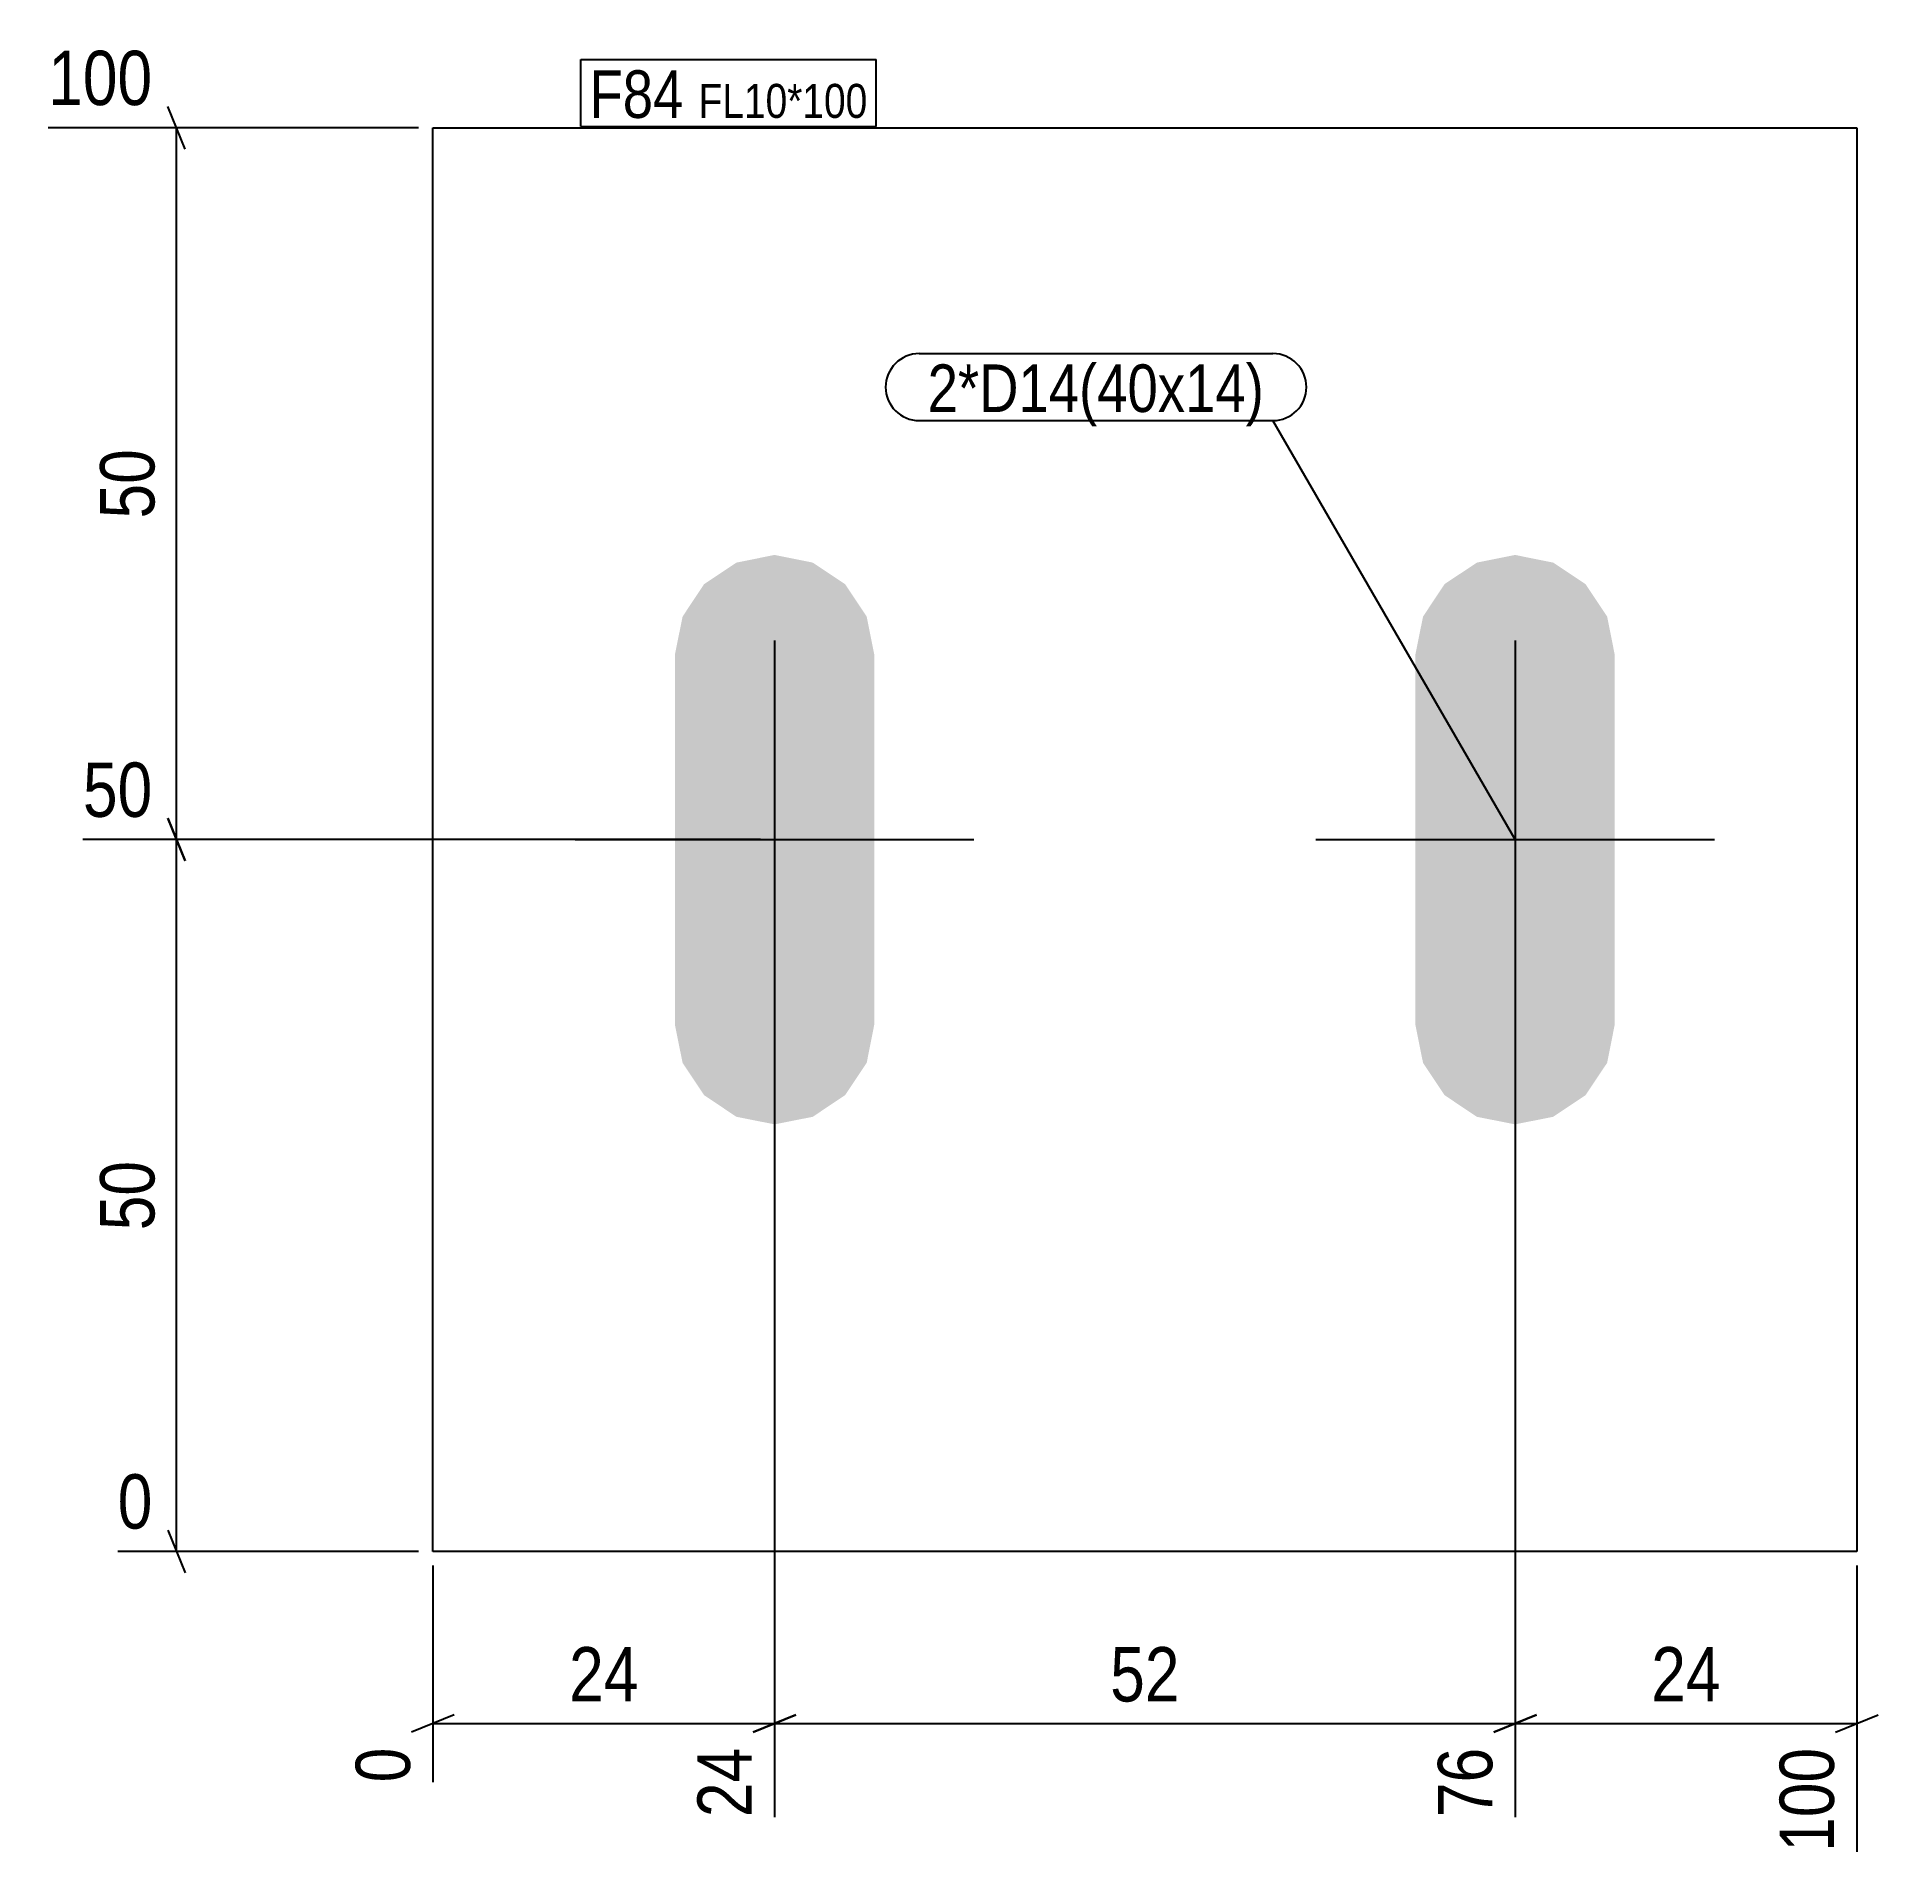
# Model space of a CAD drawing. Header units: millimetres. Extents: x 2 to 132, y 2 to 130.
import ezdxf

# ---------------------------------------------------------------- set-up
doc = ezdxf.new("R2010")
doc.units = ezdxf.units.MM
for name, color, linetype in [('MÅLSÆTNING', 7, 'Continuous'), ('STÅL', 7, 'Continuous'), ('TEKST', 7, 'Continuous')]:
    doc.layers.add(name, color=color, linetype=linetype)
doc.styles.add('Arial Narrow', font='ARIALN.TTF', dxfattribs={"height": 0.2})

msp = doc.modelspace()

# ---------------------------------------------------------------- hatches: boundary and pattern name
at = {"layer": 'STÅL', "linetype": 'Continuous'}
for points in [[(49.06, 56.15), (51.33, 54.63), (54.01, 54.1), (56.69, 54.63), (58.96, 56.15), (60.48, 58.42), (61.01, 61.1), (61.01, 87.1), (60.48, 89.77), (58.96, 92.05), (56.69, 93.56), (54.01, 94.1), (51.33, 93.56), (49.06, 92.05), (47.55, 89.77), (47.01, 87.1), (47.01, 61.1), (47.55, 58.42)], [(101.06, 56.15), (103.33, 54.63), (106.01, 54.1), (108.69, 54.63), (110.96, 56.15), (112.48, 58.42), (113.01, 61.1), (113.01, 87.1), (112.48, 89.77), (110.96, 92.05), (108.69, 93.56), (106.01, 94.1), (103.33, 93.56), (101.06, 92.05), (99.55, 89.77), (99.01, 87.1), (99.01, 61.1), (99.55, 58.42)]]:
    msp.add_hatch(color=3, dxfattribs=at).paths.add_polyline_path(points)

# ---------------------------------------------------------------- linework, layer by layer
at = {"layer": 'MÅLSÆTNING', "color": 7, "linetype": 'Continuous'}
for p, q in [((12.61, 122.6), (11.41, 125.6)), ((29.01, 124.1), (3, 124.1)), ((12.01, 74.1), (12.01, 124.1)), ((11.41, 75.6), (12.61, 72.6)), ((12.61, 72.6), (11.41, 75.6)), ((53.01, 74.1), (5.44, 74.1)), ((53.01, 74.1), (5.44, 74.1)), ((12.01, 24.1), (12.01, 74.1)), ((54.01, 73.1), (54.01, 5.44)), ((54.01, 73.1), (54.01, 5.44)), ((106.01, 73.1), (106.01, 5.44)), ((106.01, 73.1), (106.01, 5.44)), ((11.41, 25.6), (12.61, 22.6)), ((29.01, 24.1), (7.88, 24.1)), ((30.01, 23.1), (30.01, 7.88)), ((130.01, 23.1), (130.01, 3)), ((31.51, 12.61), (28.51, 11.41)), ((30.01, 12.01), (54.01, 12.01)), ((52.51, 11.41), (55.51, 12.61)), ((54.01, 12.01), (106.01, 12.01)), ((107.51, 12.61), (104.51, 11.41)), ((104.51, 11.41), (107.51, 12.61)), ((106.01, 12.01), (130.01, 12.01)), ((128.51, 11.41), (131.51, 12.61))]:
    msp.add_line(p, q, dxfattribs=at)
at = {"layer": 'STÅL', "color": 2, "linetype": 'Continuous'}
for p, q in [((30.01, 124.1), (130.01, 124.1)), ((30.01, 24.1), (30.01, 124.1)), ((130.01, 124.1), (130.01, 24.1)), ((130.01, 24.1), (30.01, 24.1))]:
    msp.add_line(p, q, dxfattribs=at)
at = {"layer": 'STÅL', "color": 3, "linetype": 'Continuous'}
for p, q in [((54.01, 88.1), (54.01, 60.1)), ((106.01, 88.1), (106.01, 60.1)), ((40.01, 74.1), (68.01, 74.1)), ((92.01, 74.1), (120.01, 74.1))]:
    msp.add_line(p, q, dxfattribs=at)

# ---------------------------------------------------------------- wipeouts: each hides what was drawn before it
at = {"color": 0}
for points, layer in [([(11.26, 102.33), (5.66, 102.33), (5.66, 95.86), (11.26, 95.86)], 'MÅLSÆTNING'), ([(11.26, 52.33), (5.66, 52.33), (5.66, 45.86), (11.26, 45.86)], 'MÅLSÆTNING'), ([(45.25, 12.76), (45.25, 18.36), (38.78, 18.36), (38.78, 12.76)], 'MÅLSÆTNING'), ([(83.25, 12.76), (83.25, 18.36), (76.78, 18.36), (76.78, 12.76)], 'MÅLSÆTNING'), ([(121.25, 12.76), (121.25, 18.36), (114.78, 18.36), (114.78, 12.76)], 'MÅLSÆTNING'), ([(47.62, 124.8), (47.62, 128.3), (41.01, 128.3), (41.01, 124.8)], 'TEKST'), ([(60.55, 124.8), (60.55, 127.3), (48.67, 127.3), (48.67, 124.8)], 'TEKST'), ([(88.41, 104.14), (88.41, 107.64), (64.76, 107.64), (64.76, 104.14)], 'TEKST')]:
    msp.add_wipeout(points, dxfattribs=at).dxf.layer = layer

# ---------------------------------------------------------------- next in the draw order: texts
at = {"layer": 'MÅLSÆTNING', "color": 3, "style": 'Arial Narrow'}
for p in [(10.46, 96.66), (10.46, 46.66)]:
    msp.add_text('50', height=3.818, rotation=90.0002, dxfattribs=at).set_placement(p)
for s, p in [('24', (39.58, 13.56)), ('52', (77.58, 13.56)), ('24', (115.58, 13.56))]:
    msp.add_text(s, height=3.818, dxfattribs=at).set_placement(p)

# ---------------------------------------------------------------- next in the draw order: wipeouts: each hides what was drawn before it
at = {"color": 0, "linetype": 'Continuous'}
for points in [[(11.11, 124.9), (11.11, 130.5), (2.2, 130.5), (2.2, 124.9)], [(11.11, 74.9), (11.11, 80.5), (4.64, 80.5), (4.64, 74.9)], [(11.11, 24.9), (11.11, 30.5), (7.07, 30.5), (7.07, 24.9)], [(29.21, 11.11), (23.61, 11.11), (23.61, 7.07), (29.21, 7.07)], [(53.21, 11.11), (47.61, 11.11), (47.61, 4.64), (53.21, 4.64)], [(105.21, 11.11), (99.61, 11.11), (99.61, 4.64), (105.21, 4.64)], [(129.21, 11.11), (123.61, 11.11), (123.61, 2.2), (129.21, 2.2)]]:
    msp.add_wipeout(points, dxfattribs=at).dxf.layer = 'MÅLSÆTNING'
at = {"color": 0}
for points in [[(47.62, 124.8), (47.62, 128.3), (41.01, 128.3), (41.01, 124.8)], [(60.55, 124.8), (60.55, 127.3), (48.67, 127.3), (48.67, 124.8)], [(88.41, 104.14), (88.41, 107.64), (64.76, 107.64), (64.76, 104.14)]]:
    msp.add_wipeout(points, dxfattribs=at).dxf.layer = 'TEKST'

# ---------------------------------------------------------------- next in the draw order: linework, layer by layer
at = {"layer": 'MÅLSÆTNING', "color": 7, "linetype": 'Continuous'}
msp.add_line((55.51, 12.61), (52.51, 11.41), dxfattribs=at)
at = {"layer": 'TEKST', "color": 7, "linetype": 'Continuous'}
for p, q in [((40.41, 128.9), (61.15, 128.9)), ((40.41, 124.2), (40.41, 128.9)), ((61.15, 124.2), (61.15, 128.9)), ((40.41, 124.2), (61.15, 124.2)), ((64.16, 108.24), (89.01, 108.24)), ((64.16, 103.54), (89.01, 103.54)), ((106.01, 74.1), (89.01, 103.54))]:
    msp.add_line(p, q, dxfattribs=at)
for centre, start, end in [((64.16, 105.89), 90, 270), ((89.01, 105.89), 270, 90)]:
    msp.add_arc(centre, 2.35, start, end, dxfattribs=at)

# ---------------------------------------------------------------- next in the draw order: texts
at = {"layer": 'MÅLSÆTNING', "color": 3, "linetype": 'Continuous', "style": 'Arial Narrow'}
for s, height, p in [('100', 3.818, (3, 125.7)), ('50', 3.818, (5.44, 75.7)), ('0', 3.82, (7.88, 25.7))]:
    msp.add_text(s, height=height, dxfattribs=at).set_placement(p)
for s, height, p in [('0', 3.82, (28.41, 7.88)), ('24', 3.818, (52.41, 5.44)), ('76', 3.818, (104.41, 5.44)), ('100', 3.818, (128.41, 3))]:
    msp.add_text(s, height=height, rotation=90.0002, dxfattribs=at).set_placement(p)
at = {"layer": 'TEKST', "color": 3, "style": 'Arial Narrow'}
for s, height, p in [('F84', 3.34, (41.01, 124.8)), ('FL10*100', 2.386, (48.67, 124.8)), ('2*D14(40x14)', 3.3405, (64.76, 104.14))]:
    msp.add_text(s, height=height, dxfattribs=at).set_placement(p)

doc.saveas('drawing.dxf')
